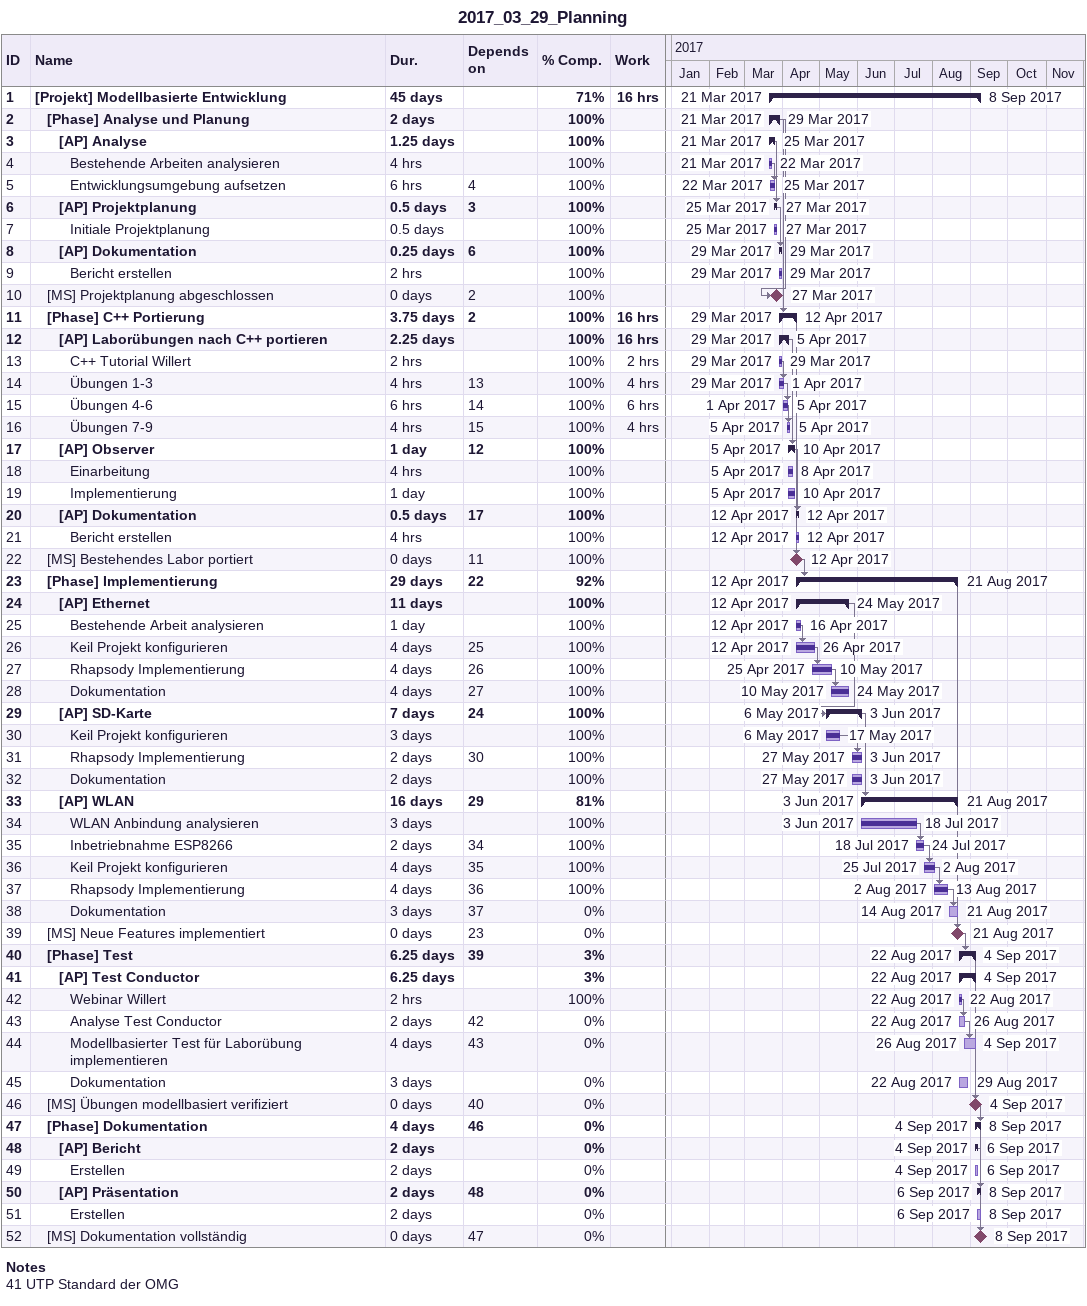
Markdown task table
2017_03_29_Planning

| ID | Level | Task | Duration | Start | Finish | Predecessors | % complete | Work (h) |
|---|---|---|---|---|---|---|---|---|
| 1 | 1 | **[Projekt] Modellbasierte Entwicklung** | 45d | 2017-03-21 | 2017-09-08 |  | 71 | 16 |
| 2 | 2 | **[Phase] Analyse und Planung** | 2d | 2017-03-21 | 2017-03-29 |  | 100 |  |
| 3 | 3 | **[AP] Analyse** | 1.25d | 2017-03-21 | 2017-03-25 |  | 100 |  |
| 4 | 4 | Bestehende Arbeiten analysieren | 4h | 2017-03-21 | 2017-03-22 |  | 100 |  |
| 5 | 4 | Entwicklungsumgebung aufsetzen | 6h | 2017-03-22 | 2017-03-25 | 4 | 100 |  |
| 6 | 3 | **[AP] Projektplanung** | 0.5d | 2017-03-25 | 2017-03-27 | 3 | 100 |  |
| 7 | 4 | Initiale Projektplanung | 0.5d | 2017-03-25 | 2017-03-27 |  | 100 |  |
| 8 | 3 | **[AP] Dokumentation** | 0.25d | 2017-03-29 | 2017-03-29 | 6 | 100 |  |
| 9 | 4 | Bericht erstellen | 2h | 2017-03-29 | 2017-03-29 |  | 100 |  |
| 10 | 2 | [MS] Projektplanung abgeschlossen | 0d | 2017-03-27 | 2017-03-27 | 2 | 100 |  |
| 11 | 2 | **[Phase] C++ Portierung** | 3.75d | 2017-03-29 | 2017-04-12 | 2 | 100 | 16 |
| 12 | 3 | **[AP] Laborübungen nach C++ portieren** | 2.25d | 2017-03-29 | 2017-04-05 |  | 100 | 16 |
| 13 | 4 | C++ Tutorial Willert | 2h | 2017-03-29 | 2017-03-29 |  | 100 | 2 |
| 14 | 4 | Übungen 1-3 | 4h | 2017-03-29 | 2017-04-01 | 13 | 100 | 4 |
| 15 | 4 | Übungen 4-6 | 6h | 2017-04-01 | 2017-04-05 | 14 | 100 | 6 |
| 16 | 4 | Übungen 7-9 | 4h | 2017-04-05 | 2017-04-05 | 15 | 100 | 4 |
| 17 | 3 | **[AP] Observer** | 1d | 2017-04-05 | 2017-04-10 | 12 | 100 |  |
| 18 | 4 | Einarbeitung | 4h | 2017-04-05 | 2017-04-08 |  | 100 |  |
| 19 | 4 | Implementierung | 1d | 2017-04-05 | 2017-04-10 |  | 100 |  |
| 20 | 3 | **[AP] Dokumentation** | 0.5d | 2017-04-12 | 2017-04-12 | 17 | 100 |  |
| 21 | 4 | Bericht erstellen | 4h | 2017-04-12 | 2017-04-12 |  | 100 |  |
| 22 | 2 | [MS] Bestehendes Labor portiert | 0d | 2017-04-12 | 2017-04-12 | 11 | 100 |  |
| 23 | 2 | **[Phase] Implementierung** | 29d | 2017-04-12 | 2017-08-21 | 22 | 92 |  |
| 24 | 3 | **[AP] Ethernet** | 11d | 2017-04-12 | 2017-05-24 |  | 100 |  |
| 25 | 4 | Bestehende Arbeit analysieren | 1d | 2017-04-12 | 2017-04-16 |  | 100 |  |
| 26 | 4 | Keil Projekt konfigurieren | 4d | 2017-04-12 | 2017-04-26 | 25 | 100 |  |
| 27 | 4 | Rhapsody Implementierung | 4d | 2017-04-25 | 2017-05-10 | 26 | 100 |  |
| 28 | 4 | Dokumentation | 4d | 2017-05-10 | 2017-05-24 | 27 | 100 |  |
| 29 | 3 | **[AP] SD-Karte** | 7d | 2017-05-06 | 2017-06-03 | 24 | 100 |  |
| 30 | 4 | Keil Projekt konfigurieren | 3d | 2017-05-06 | 2017-05-17 |  | 100 |  |
| 31 | 4 | Rhapsody Implementierung | 2d | 2017-05-27 | 2017-06-03 | 30 | 100 |  |
| 32 | 4 | Dokumentation | 2d | 2017-05-27 | 2017-06-03 |  | 100 |  |
| 33 | 3 | **[AP] WLAN** | 16d | 2017-06-03 | 2017-08-21 | 29 | 81 |  |
| 34 | 4 | WLAN Anbindung analysieren | 3d | 2017-06-03 | 2017-07-18 |  | 100 |  |
| 35 | 4 | Inbetriebnahme ESP8266 | 2d | 2017-07-18 | 2017-07-24 | 34 | 100 |  |
| 36 | 4 | Keil Projekt konfigurieren | 4d | 2017-07-25 | 2017-08-02 | 35 | 100 |  |
| 37 | 4 | Rhapsody Implementierung | 4d | 2017-08-02 | 2017-08-13 | 36 | 100 |  |
| 38 | 4 | Dokumentation | 3d | 2017-08-14 | 2017-08-21 | 37 | 0 |  |
| 39 | 2 | [MS] Neue Features implementiert | 0d | 2017-08-21 | 2017-08-21 | 23 | 0 |  |
| 40 | 2 | **[Phase] Test** | 6.25d | 2017-08-22 | 2017-09-04 | 39 | 3 |  |
| 41 | 3 | **[AP] Test Conductor** | 6.25d | 2017-08-22 | 2017-09-04 |  | 3 |  |
| 42 | 4 | Webinar Willert | 2h | 2017-08-22 | 2017-08-22 |  | 100 |  |
| 43 | 4 | Analyse Test Conductor | 2d | 2017-08-22 | 2017-08-26 | 42 | 0 |  |
| 44 | 4 | Modellbasierter Test für Laborübung implementieren | 4d | 2017-08-26 | 2017-09-04 | 43 | 0 |  |
| 45 | 4 | Dokumentation | 3d | 2017-08-22 | 2017-08-29 |  | 0 |  |
| 46 | 2 | [MS] Übungen modellbasiert verifiziert | 0d | 2017-09-04 | 2017-09-04 | 40 | 0 |  |
| 47 | 2 | **[Phase] Dokumentation** | 4d | 2017-09-04 | 2017-09-08 | 46 | 0 |  |
| 48 | 3 | **[AP] Bericht** | 2d | 2017-09-04 | 2017-09-06 |  | 0 |  |
| 49 | 4 | Erstellen | 2d | 2017-09-04 | 2017-09-06 |  | 0 |  |
| 50 | 3 | **[AP] Präsentation** | 2d | 2017-09-06 | 2017-09-08 | 48 | 0 |  |
| 51 | 4 | Erstellen | 2d | 2017-09-06 | 2017-09-08 |  | 0 |  |
| 52 | 2 | [MS] Dokumentation vollständig | 0d | 2017-09-08 | 2017-09-08 | 47 | 0 |  |

Notes
- 41: UTP Standard der OMG
